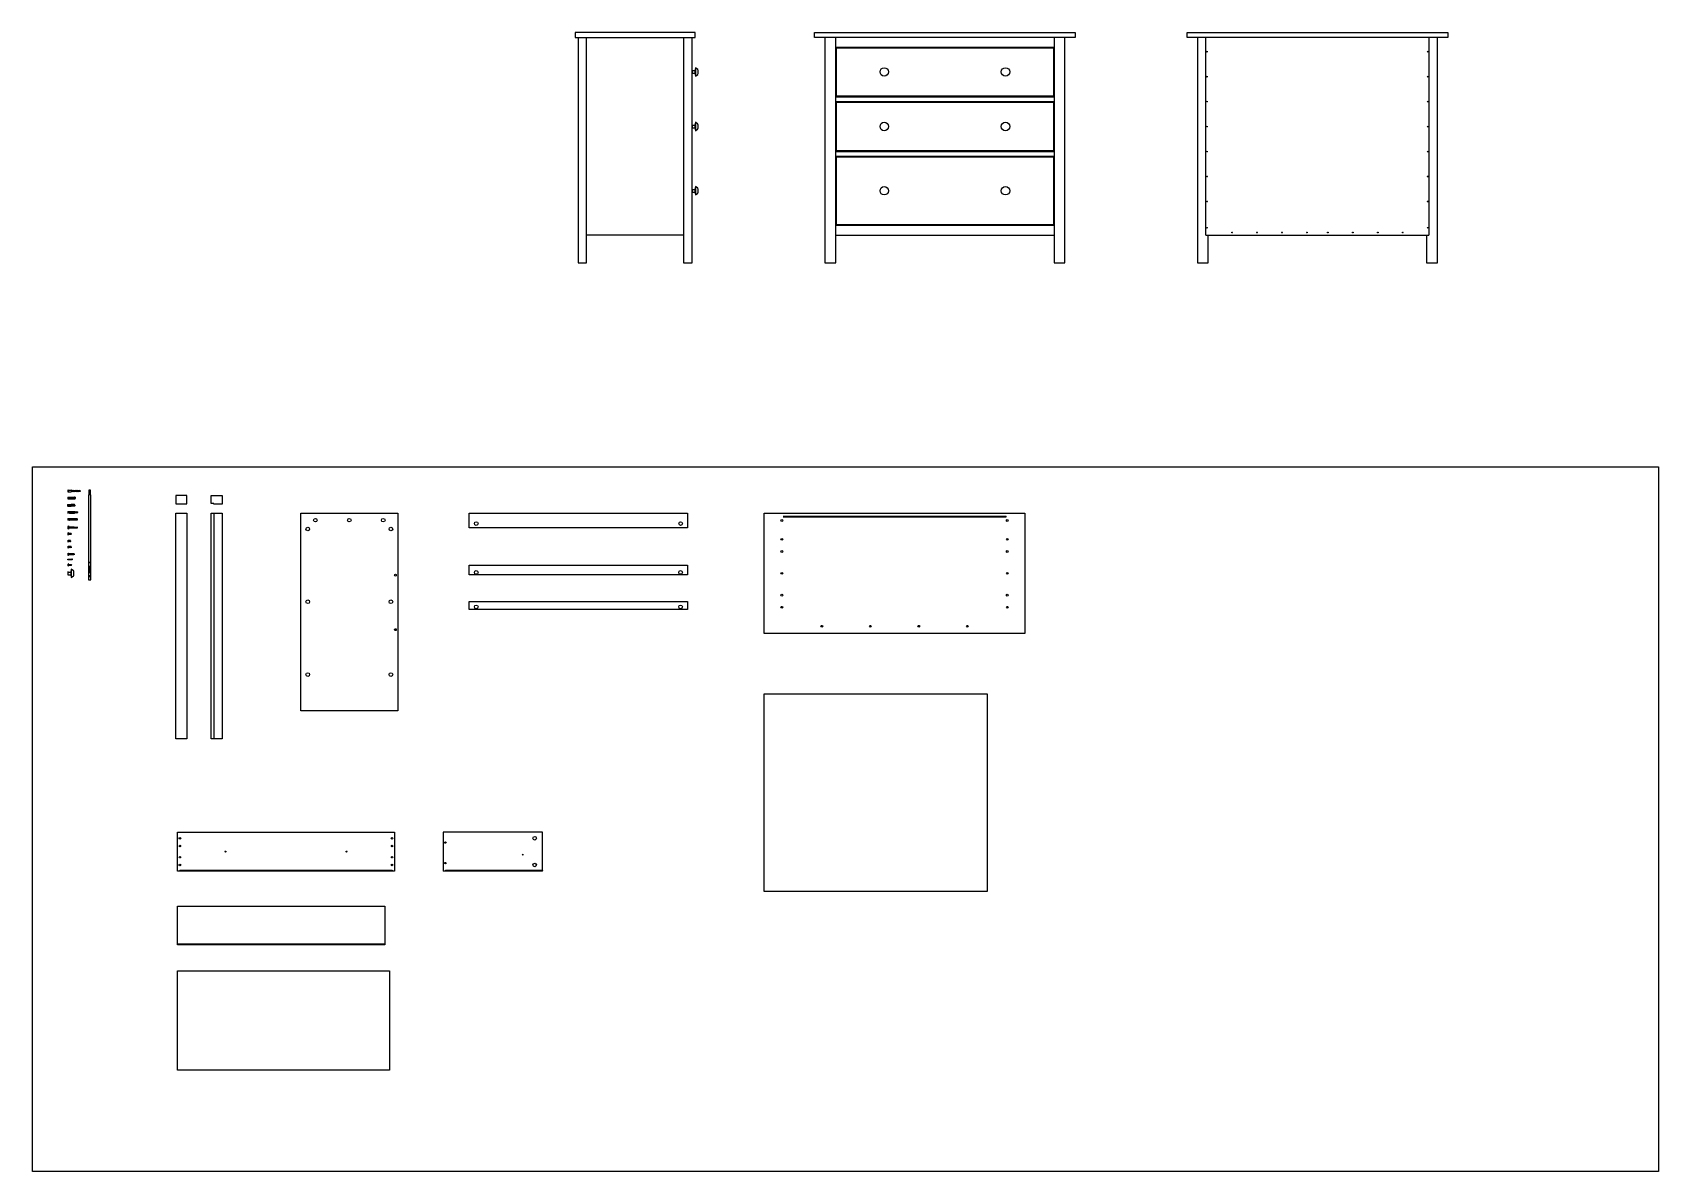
# Model space of a CAD drawing. Header units: millimetres. Extents: x 26 to 1126, y -10 to 924.
# Drawn here: x 26 to 696, y -10 to 460 of the extents above; entities that cross this region are included whole.
import ezdxf

# ---------------------------------------------------------------- set-up
doc = ezdxf.new("R2010")
doc.units = ezdxf.units.MM
doc.layers.add('lc', color=1, linetype='Continuous')
doc.layers.add('Viti', color=50, linetype='Continuous')

# ---------------------------------------------------------------- blocks, each defined once
blk = doc.blocks.new('*U14')
blk.add_lwpolyline([(0, 0), (0, 0.1), (0.05, 0), (0.12, -0.4), (0.12, -0.5), (0.07, -0.4), (0, 0)])
blk = doc.blocks.new('*U15')
at = {"color": 0, "linetype": 'ByBlock', "lineweight": -2, "transparency": 16777216}
for p in [(42.38, 270.66), (42.6, 270.66), (42.81, 270.66), (43.03, 270.66), (43.24, 270.66)]:
    blk.add_blockref('*U14', p, dxfattribs=at)
blk = doc.blocks.new('118331')
for p, q in [((40.13, 264.93), (40.13, 264.33)), ((40.13, 264.93), (40.33, 264.93)), ((40.13, 264.33), (40.33, 264.33)), ((40.33, 264.93), (40.33, 264.33)), ((40.73, 264.83), (40.33, 264.83)), ((40.73, 264.43), (40.33, 264.43)), ((40.73, 264.98), (40.73, 264.28)), ((40.73, 264.98), (42.98, 264.98)), ((40.73, 264.8), (40.73, 264.45)), ((42.98, 264.28), (40.73, 264.28)), ((40.83, 264.98), (40.83, 264.68)), ((40.83, 264.93), (42.93, 264.93)), ((40.83, 264.68), (42.93, 264.68)), ((40.83, 264.58), (40.83, 264.28)), ((40.83, 264.58), (42.93, 264.58)), ((40.83, 264.33), (42.93, 264.33)), ((42.93, 264.98), (42.93, 264.68)), ((42.93, 264.58), (42.93, 264.28)), ((42.98, 264.98), (42.98, 264.28)), ((42.98, 264.83), (43.07, 264.83)), ((43.14, 264.43), (42.98, 264.43)), ((43.12, 264.83), (43.28, 264.83)), ((43.35, 264.43), (43.19, 264.43)), ((43.33, 264.83), (43.5, 264.83)), ((43.57, 264.43), (43.4, 264.43)), ((43.55, 264.83), (43.72, 264.83)), ((43.79, 264.43), (43.62, 264.43)), ((43.77, 264.83), (43.93, 264.83)), ((44, 264.43), (43.84, 264.43)), ((43.98, 264.83), (44.08, 264.83)), ((44.08, 264.43), (44.05, 264.43)), ((44.13, 264.78), (44.13, 264.48))]:
    blk.add_line(p, q)
for centre, start, end in [((44.08, 264.78), 360, 90), ((44.08, 264.48), 270, 0)]:
    blk.add_arc(centre, 0.05, start, end)
blk.add_blockref('*U15', (0.69, -5.83))
blk = doc.blocks.new('*U18')
for points in [[(0.1, 0.05), (0.1, -0.2)], [(0.12, -0.2), (0.12, 0.05), (0.1, 0.05)], [(0.1, -0.3), (0.1, -0.55), (0.12, -0.55), (0.12, -0.3)]]:
    blk.add_lwpolyline(points)
blk = doc.blocks.new('*U19')
at = {"color": 0, "linetype": 'ByBlock', "lineweight": -2, "transparency": 16777216}
for p in [(41.43, 258.59), (41.62, 258.59), (41.81, 258.59), (42.01, 258.59), (42.2, 258.59), (42.39, 258.59), (42.59, 258.59), (42.78, 258.59), (42.97, 258.59), (43.16, 258.59), (43.36, 258.59), (43.55, 258.59), (43.74, 258.59)]:
    blk.add_blockref('*U18', p, dxfattribs=at)
blk = doc.blocks.new('110519')
for p, q in [((40.43, 258.99), (40.43, 257.69)), ((40.43, 258.64), (41.48, 258.64)), ((41.48, 258.04), (40.43, 258.04)), ((41.53, 258.59), (41.53, 258.09)), ((41.53, 258.59), (41.63, 258.59)), ((41.53, 258.39), (43.97, 258.39)), ((41.53, 258.34), (43.94, 258.34)), ((41.53, 258.29), (43.97, 258.29)), ((41.63, 258.09), (41.53, 258.09)), ((41.65, 258.59), (41.83, 258.58)), ((41.83, 258.1), (41.65, 258.09)), ((41.85, 258.58), (42.02, 258.58)), ((42.02, 258.1), (41.85, 258.1)), ((42.04, 258.58), (42.21, 258.58)), ((42.21, 258.1), (42.04, 258.1)), ((42.23, 258.58), (42.4, 258.57)), ((42.6, 258.11), (42.23, 258.1)), ((42.42, 258.57), (42.6, 258.57)), ((42.62, 258.57), (42.79, 258.56)), ((42.79, 258.12), (42.62, 258.11)), ((42.81, 258.56), (42.98, 258.56)), ((42.98, 258.12), (42.81, 258.12)), ((43, 258.56), (43.18, 258.56)), ((43.18, 258.12), (43, 258.12)), ((43.2, 258.56), (43.37, 258.55)), ((43.37, 258.13), (43.2, 258.12)), ((43.39, 258.55), (43.56, 258.55)), ((43.56, 258.13), (43.39, 258.13)), ((43.58, 258.55), (43.95, 258.54)), ((43.75, 258.14), (43.58, 258.13)), ((43.95, 258.14), (43.77, 258.14)), ((43.95, 258.35), (43.97, 258.39)), ((43.95, 258.33), (43.97, 258.29)), ((43.97, 258.54), (43.99, 258.54)), ((43.99, 258.14), (43.97, 258.14))]:
    blk.add_line(p, q)
for centre, radius, start, end in [((40.98, 258.34), 0.852, 130.29997, 229.70003), ((41.48, 258.59), 0.05, 0, 90), ((41.48, 258.09), 0.05, 270, 0), ((43.93, 258.38), 0.0425, 283.09509, 304.29611), ((43.93, 258.3), 0.0425, 55.70389, 76.90491), ((43.99, 258.44), 0.1, 41.81031, 90), ((43.99, 258.24), 0.1, 270, 318.18969), ((43.88, 258.34), 0.25, 318.18969, 41.81031)]:
    blk.add_arc(centre, radius, start, end)
blk.add_blockref('*U19', (0.1, 0))
blk = doc.blocks.new('*U26')
blk.add_lwpolyline([(0, 0), (0, 0.15), (0.05, 0), (0.12, -0.4), (0.13, -0.55), (0.07, -0.4), (0, 0)])
blk = doc.blocks.new('*U27')
at = {"color": 0, "linetype": 'ByBlock', "lineweight": -2, "transparency": 16777216}
for p in [(42.38, 270.66), (42.62, 270.66), (42.85, 270.66), (43.09, 270.66), (43.32, 270.66), (43.56, 270.66), (43.79, 270.66), (44.03, 270.66), (44.26, 270.66), (44.5, 270.66), (44.73, 270.66), (44.97, 270.66), (45.2, 270.66), (45.44, 270.66)]:
    blk.add_blockref('*U26', p, dxfattribs=at)
blk = doc.blocks.new('100214')
for p, q in [((40.13, 270.93), (40.13, 269.99)), ((40.15, 270.93), (40.23, 270.81)), ((40.23, 270.11), (40.15, 269.99)), ((40.23, 270.81), (40.23, 270.11)), ((40.23, 270.81), (41.51, 270.81)), ((40.23, 270.11), (41.51, 270.11)), ((41.78, 270.68), (41.55, 270.8)), ((41.86, 270.24), (41.55, 270.12)), ((41.87, 270.66), (42, 270.66)), ((42.07, 270.26), (41.95, 270.26)), ((42, 270.66), (42.06, 270.66)), ((42.14, 270.26), (42.07, 270.26)), ((42.11, 270.66), (42.3, 270.66)), ((42.37, 270.26), (42.19, 270.26)), ((42.35, 270.66), (42.53, 270.66)), ((42.61, 270.26), (42.42, 270.26)), ((42.58, 270.66), (42.77, 270.66)), ((42.84, 270.26), (42.66, 270.26)), ((42.82, 270.66), (43.01, 270.66)), ((43.08, 270.26), (42.89, 270.26)), ((43.06, 270.66), (43.24, 270.66)), ((43.31, 270.26), (43.13, 270.26)), ((43.29, 270.66), (43.48, 270.66)), ((43.55, 270.26), (43.36, 270.26)), ((43.53, 270.66), (43.71, 270.66)), ((43.78, 270.26), (43.6, 270.26)), ((43.76, 270.66), (43.95, 270.66)), ((44.02, 270.26), (43.83, 270.26)), ((44, 270.66), (44.18, 270.66)), ((44.25, 270.26), (44.07, 270.26)), ((44.23, 270.66), (44.42, 270.66)), ((44.49, 270.26), (44.3, 270.26)), ((44.47, 270.66), (44.65, 270.66)), ((44.72, 270.26), (44.54, 270.26)), ((44.7, 270.66), (44.89, 270.66)), ((44.96, 270.26), (44.77, 270.26)), ((44.94, 270.66), (45.18, 270.66)), ((45.18, 270.26), (45.01, 270.26)), ((45.23, 270.61), (45.23, 270.31))]:
    blk.add_line(p, q)
for centre, radius, start, end in [((40.14, 270.93), 0.01, 33.69007, 180), ((40.14, 269.99), 0.01, 180, 326.30993), ((41.51, 270.71), 0.1, 63.1876, 90), ((41.51, 270.21), 0.1, 270, 292.16207), ((41.87, 270.86), 0.2, 243.1876, 256.98596), ((41.94, 270.06), 0.2, 100.21286, 112.16207), ((45.18, 270.61), 0.05, 360, 90), ((45.18, 270.31), 0.05, 270, 0)]:
    blk.add_arc(centre, radius, start, end)
blk.add_blockref('*U27', (-0.55, 0))
blk = doc.blocks.new('101350')
for p, q in [((40.13, 267.87), (40.13, 267.33)), ((40.15, 267.91), (40.27, 267.99)), ((40.15, 267.28), (40.27, 267.21)), ((40.28, 267.2), (40.28, 268)), ((40.29, 268), (42.96, 268)), ((40.29, 267.2), (42.96, 267.2)), ((40.38, 267.87), (42.88, 267.87)), ((40.38, 267.75), (42.88, 267.75)), ((40.38, 267.6), (42.88, 267.6)), ((40.38, 267.45), (42.88, 267.45)), ((40.38, 267.32), (42.88, 267.32)), ((42.98, 268), (42.98, 267.2)), ((43.11, 267.91), (42.99, 267.99)), ((43.11, 267.28), (42.99, 267.21)), ((43.13, 267.87), (43.13, 267.33))]:
    blk.add_line(p, q)
for centre, start, end in [((40.18, 267.87), 123.69007, 180), ((40.18, 267.33), 180, 236.30993), ((40.29, 267.95), 90, 123.69007), ((40.29, 267.25), 236.30993, 270), ((42.96, 267.95), 56.30993, 90), ((42.96, 267.25), 270, 303.69007), ((43.08, 267.87), 0, 56.30993), ((43.08, 267.33), 303.69007, 0)]:
    blk.add_arc(centre, 0.05, start, end)
blk = doc.blocks.new('*U30')
blk.add_lwpolyline([(-0.01, 0.05), (0, 0.15), (0.04, 0.05), (0.13, -0.45), (0.13, -0.55), (0.08, -0.45), (-0.01, 0.05)])
blk = doc.blocks.new('*U31')
at = {"color": 0, "linetype": 'ByBlock', "lineweight": -2, "transparency": 16777216}
for p in [(42.38, 270.66), (42.62, 270.66), (42.85, 270.66)]:
    blk.add_blockref('*U30', p, dxfattribs=at)
blk = doc.blocks.new('123492')
for p, q in [((40.13, 261.98), (40.13, 261.43)), ((40.18, 262.03), (40.18, 261.38)), ((40.18, 262.03), (40.43, 262.03)), ((40.43, 262.03), (40.43, 261.38)), ((40.88, 261.9), (40.43, 261.9)), ((40.88, 261.98), (40.88, 261.42)), ((40.89, 262.02), (40.93, 262.05)), ((40.93, 262.05), (40.93, 261.35)), ((40.93, 262.05), (43.33, 262.05)), ((43.33, 262.05), (43.33, 261.35)), ((43.56, 261.95), (43.38, 261.95)), ((43.8, 261.95), (43.61, 261.95)), ((43.98, 261.95), (43.85, 261.95)), ((43.98, 261.95), (43.98, 261.45)), ((44.03, 261.9), (43.98, 261.95)), ((44.03, 261.9), (44.03, 261.5)), ((40.43, 261.38), (40.18, 261.38)), ((40.43, 261.5), (40.88, 261.5)), ((40.89, 261.39), (40.93, 261.35)), ((43.33, 261.35), (40.93, 261.35)), ((43.42, 261.45), (43.33, 261.45)), ((43.65, 261.45), (43.47, 261.45)), ((43.89, 261.45), (43.7, 261.45)), ((43.98, 261.45), (43.94, 261.45)), ((44.03, 261.5), (43.98, 261.45))]:
    blk.add_line(p, q)
for centre, start, end in [((40.18, 261.98), 90, 180), ((40.93, 261.98), 135, 180), ((40.18, 261.43), 180, 270), ((40.93, 261.42), 180, 225)]:
    blk.add_arc(centre, 0.05, start, end)
blk.add_blockref('*U31', (0.96, -8.76))
blk = doc.blocks.new('*U33')
blk.add_lwpolyline([(0, 0), (0, 0.1), (0.05, 0), (0.12, -0.4), (0.12, -0.5), (0.07, -0.4), (0, 0)])
blk = doc.blocks.new('*U34')
at = {"color": 0, "linetype": 'ByBlock', "lineweight": -2, "transparency": 16777216}
for p in [(42.38, 270.66), (42.61, 270.66), (42.84, 270.66), (43.06, 270.66)]:
    blk.add_blockref('*U33', p, dxfattribs=at)
blk = doc.blocks.new('100347')
for p, q in [((40.13, 252.09), (40.25, 251.93)), ((40.13, 252.09), (40.13, 251.29)), ((40.25, 251.44), (40.13, 251.29)), ((40.41, 251.49), (40.38, 251.49)), ((40.57, 251.89), (40.39, 251.89)), ((40.64, 251.49), (40.46, 251.49)), ((40.79, 251.89), (40.62, 251.89)), ((40.87, 251.49), (40.69, 251.49)), ((41.02, 251.89), (40.84, 251.89)), ((41.09, 251.49), (40.92, 251.49)), ((41.16, 251.89), (41.07, 251.89)), ((41.16, 251.49), (41.14, 251.49)), ((41.21, 251.85), (41.19, 251.87)), ((41.19, 251.5), (41.21, 251.52)), ((41.23, 251.82), (41.23, 251.56))]:
    blk.add_line(p, q)
for centre, radius, start, end in [((40.38, 252.09), 0.2, 230.24315, 257.66039), ((40.38, 251.29), 0.2, 90, 129.75685), ((41.16, 251.84), 0.05, 45, 90), ((41.16, 251.54), 0.05, 270, 315), ((41.18, 251.82), 0.05, 0, 45), ((41.18, 251.56), 0.05, 315, 0)]:
    blk.add_arc(centre, radius, start, end)
blk.add_blockref('*U34', (-2.04, -18.77))
blk = doc.blocks.new('*U36')
blk.add_lwpolyline([(0, 0), (0, 0.1), (0.05, 0), (0.12, -0.4), (0.12, -0.5), (0.07, -0.4), (0, 0)])
blk = doc.blocks.new('*U37')
at = {"color": 0, "linetype": 'ByBlock', "lineweight": -2, "transparency": 16777216}
for p in [(42.38, 270.66), (42.58, 270.66), (42.78, 270.66), (42.98, 270.66), (43.18, 270.66), (43.38, 270.66)]:
    blk.add_blockref('*U36', p, dxfattribs=at)
blk = doc.blocks.new('100349')
for p, q in [((40.13, 246.79), (40.25, 246.63)), ((40.13, 246.79), (40.13, 245.99)), ((40.25, 246.14), (40.13, 245.99)), ((40.41, 246.19), (40.38, 246.19)), ((40.54, 246.59), (40.39, 246.59)), ((40.61, 246.19), (40.46, 246.19)), ((40.74, 246.59), (40.59, 246.59)), ((40.81, 246.19), (40.66, 246.19)), ((40.94, 246.59), (40.79, 246.59)), ((41.01, 246.19), (40.86, 246.19)), ((41.14, 246.59), (40.99, 246.59)), ((41.21, 246.19), (41.06, 246.19)), ((41.34, 246.59), (41.19, 246.59)), ((41.41, 246.19), (41.26, 246.19)), ((41.46, 246.59), (41.39, 246.59)), ((41.46, 246.19), (41.46, 246.19)), ((41.51, 246.55), (41.49, 246.57)), ((41.49, 246.2), (41.51, 246.22)), ((41.53, 246.52), (41.53, 246.26))]:
    blk.add_line(p, q)
for centre, radius, start, end in [((40.38, 246.79), 0.2, 230.24315, 257.66039), ((40.38, 245.99), 0.2, 90, 129.75685), ((41.46, 246.54), 0.05, 45, 90), ((41.46, 246.24), 0.05, 270, 315), ((41.48, 246.52), 0.05, 0, 45), ((41.48, 246.26), 0.05, 315, 0)]:
    blk.add_arc(centre, radius, start, end)
blk.add_blockref('*U37', (-2.04, -24.07))
blk = doc.blocks.new('100413')
for p, q in [((40.46, 249.33), (40.43, 249.36)), ((40.43, 249.02), (40.47, 248.98)), ((40.48, 249.38), (40.46, 249.33)), ((40.49, 249.03), (40.46, 249.33)), ((40.47, 248.98), (40.49, 249.03)), ((40.53, 249.33), (40.48, 249.38)), ((40.49, 249.03), (40.54, 248.98)), ((40.55, 249.38), (40.53, 249.33)), ((40.56, 249.03), (40.53, 249.33)), ((40.54, 248.98), (40.56, 249.03)), ((40.6, 249.33), (40.55, 249.38)), ((40.56, 249.03), (40.61, 248.98)), ((40.62, 249.38), (40.6, 249.33)), ((40.63, 249.03), (40.6, 249.33)), ((40.61, 248.98), (40.63, 249.03)), ((40.67, 249.33), (40.62, 249.38)), ((40.63, 249.03), (40.68, 248.98)), ((40.69, 249.38), (40.67, 249.33)), ((40.7, 249.03), (40.67, 249.33)), ((40.68, 248.98), (40.7, 249.03)), ((40.74, 249.33), (40.69, 249.38)), ((40.7, 249.03), (40.75, 248.98)), ((40.76, 249.38), (40.74, 249.33)), ((40.77, 249.03), (40.74, 249.33)), ((40.75, 248.98), (40.77, 249.03)), ((40.81, 249.33), (40.76, 249.38)), ((40.77, 249.03), (40.82, 248.98)), ((40.83, 249.38), (40.81, 249.33)), ((40.84, 249.03), (40.81, 249.33)), ((40.82, 248.98), (40.84, 249.03)), ((40.88, 249.33), (40.83, 249.38)), ((40.84, 249.03), (40.89, 248.98)), ((40.9, 249.38), (40.88, 249.33)), ((40.91, 249.03), (40.88, 249.33)), ((40.89, 248.98), (40.91, 249.03)), ((40.95, 249.33), (40.9, 249.38)), ((40.91, 249.03), (40.96, 248.98)), ((40.97, 249.38), (40.95, 249.33)), ((40.98, 249.03), (40.95, 249.33)), ((40.96, 248.98), (40.98, 249.03)), ((41.02, 249.33), (40.97, 249.38)), ((40.98, 249.03), (41.03, 248.98)), ((41.04, 249.38), (41.02, 249.33)), ((41.05, 249.03), (41.02, 249.33)), ((41.03, 248.98), (41.05, 249.03)), ((41.09, 249.33), (41.04, 249.38)), ((41.05, 249.03), (41.1, 248.98)), ((41.11, 249.38), (41.09, 249.33)), ((41.12, 249.03), (41.09, 249.33)), ((41.1, 248.98), (41.12, 249.03)), ((41.16, 249.33), (41.11, 249.38)), ((41.12, 249.03), (41.17, 248.98)), ((41.18, 249.38), (41.16, 249.33)), ((41.19, 249.03), (41.16, 249.33)), ((41.17, 248.98), (41.19, 249.03)), ((41.23, 249.33), (41.18, 249.38)), ((41.19, 249.03), (41.24, 248.98)), ((41.25, 249.38), (41.23, 249.33)), ((41.26, 249.03), (41.23, 249.33)), ((41.24, 248.98), (41.26, 249.03)), ((41.3, 249.33), (41.25, 249.38)), ((41.26, 249.03), (41.31, 248.98)), ((41.32, 249.38), (41.3, 249.33)), ((41.33, 249.03), (41.3, 249.33)), ((41.31, 248.98), (41.33, 249.03)), ((41.37, 249.33), (41.32, 249.38)), ((41.33, 249.03), (41.38, 248.98)), ((41.39, 249.38), (41.37, 249.33)), ((41.4, 249.03), (41.37, 249.33)), ((41.38, 248.98), (41.4, 249.03)), ((41.44, 249.33), (41.39, 249.38)), ((41.4, 249.03), (41.45, 248.98)), ((41.46, 249.38), (41.44, 249.33)), ((41.47, 249.03), (41.44, 249.33)), ((41.45, 248.98), (41.47, 249.03)), ((41.51, 249.33), (41.46, 249.38)), ((41.47, 249.03), (41.52, 248.98)), ((41.53, 249.38), (41.51, 249.33)), ((41.54, 249.03), (41.51, 249.33)), ((41.52, 248.98), (41.54, 249.03)), ((41.58, 249.33), (41.53, 249.38)), ((41.54, 249.03), (41.59, 248.98)), ((41.6, 249.38), (41.58, 249.33)), ((41.61, 249.03), (41.58, 249.33)), ((41.59, 248.98), (41.61, 249.03)), ((41.65, 249.33), (41.6, 249.38)), ((41.61, 249.03), (41.66, 248.98)), ((41.67, 249.38), (41.65, 249.33)), ((41.68, 249.03), (41.65, 249.33)), ((41.66, 248.98), (41.68, 249.03)), ((41.72, 249.33), (41.67, 249.38)), ((41.68, 249.03), (41.73, 248.98)), ((41.74, 249.38), (41.72, 249.33)), ((41.75, 249.03), (41.72, 249.33)), ((41.73, 248.98), (41.75, 249.03)), ((41.79, 249.33), (41.74, 249.38)), ((41.75, 249.03), (41.8, 248.98)), ((41.81, 249.38), (41.79, 249.33)), ((41.82, 249.03), (41.79, 249.33)), ((41.8, 248.98), (41.82, 249.03)), ((41.86, 249.33), (41.81, 249.38)), ((41.82, 249.03), (41.87, 248.98)), ((41.88, 249.38), (41.86, 249.33)), ((41.89, 249.03), (41.86, 249.33)), ((41.87, 248.98), (41.89, 249.03)), ((41.93, 249.33), (41.88, 249.38)), ((41.89, 249.03), (41.94, 248.98)), ((41.95, 249.38), (41.93, 249.33)), ((41.96, 249.03), (41.93, 249.33)), ((41.94, 248.98), (41.96, 249.03)), ((42, 249.33), (41.95, 249.38)), ((41.96, 249.03), (42.01, 248.98)), ((42.02, 249.38), (42, 249.33)), ((42.03, 249.03), (42, 249.33)), ((42.01, 248.98), (42.03, 249.03)), ((42.07, 249.33), (42.02, 249.38)), ((42.03, 249.03), (42.08, 248.98)), ((42.09, 249.38), (42.07, 249.33)), ((42.1, 249.03), (42.07, 249.33)), ((42.08, 248.98), (42.1, 249.03)), ((42.14, 249.33), (42.09, 249.38)), ((42.1, 249.03), (42.15, 248.98)), ((42.16, 249.38), (42.14, 249.33)), ((42.17, 249.03), (42.14, 249.33)), ((42.15, 248.98), (42.17, 249.03)), ((42.21, 249.33), (42.16, 249.38)), ((42.17, 249.03), (42.22, 248.98)), ((42.23, 249.38), (42.21, 249.33)), ((42.24, 249.03), (42.21, 249.33)), ((42.22, 248.98), (42.24, 249.03)), ((42.28, 249.33), (42.23, 249.38)), ((42.24, 249.03), (42.29, 248.98)), ((42.3, 249.38), (42.28, 249.33)), ((42.31, 249.03), (42.28, 249.33)), ((42.29, 248.98), (42.31, 249.03)), ((42.35, 249.33), (42.3, 249.38)), ((42.31, 249.03), (42.36, 248.98)), ((42.37, 249.38), (42.35, 249.33)), ((42.38, 249.03), (42.35, 249.33)), ((42.36, 248.98), (42.38, 249.03)), ((42.42, 249.33), (42.37, 249.38)), ((42.38, 249.03), (42.43, 248.98)), ((42.44, 249.38), (42.42, 249.33)), ((42.45, 249.03), (42.42, 249.33)), ((42.43, 248.98), (42.45, 249.03)), ((42.49, 249.33), (42.44, 249.38)), ((42.45, 249.03), (42.5, 248.98)), ((42.51, 249.38), (42.49, 249.33)), ((42.52, 249.03), (42.49, 249.33)), ((42.5, 248.98), (42.52, 249.03)), ((42.56, 249.33), (42.51, 249.38)), ((42.52, 249.03), (42.57, 248.98)), ((42.58, 249.38), (42.56, 249.33)), ((42.59, 249.03), (42.56, 249.33)), ((42.57, 248.98), (42.59, 249.03)), ((42.63, 249.33), (42.58, 249.38)), ((42.59, 249.03), (42.64, 248.98)), ((42.65, 249.38), (42.63, 249.33)), ((42.66, 249.03), (42.63, 249.33)), ((42.64, 248.98), (42.66, 249.03)), ((42.7, 249.33), (42.65, 249.38)), ((42.66, 249.03), (42.71, 248.98)), ((42.72, 249.38), (42.7, 249.33)), ((42.73, 249.03), (42.7, 249.33)), ((42.71, 248.98), (42.73, 249.03)), ((42.77, 249.33), (42.72, 249.38)), ((42.73, 249.03), (42.78, 248.98)), ((42.8, 249.03), (42.77, 249.33)), ((42.77, 249.33), (42.8, 249.33)), ((42.78, 248.98), (42.8, 249.03)), ((42.8, 249.03), (42.8, 249.03)), ((42.83, 249.3), (42.83, 249.05))]:
    blk.add_line(p, q)
blk.add_lwpolyline([(40.33, 248.75), (40.33, 249.61, -0.414214), (40.35, 249.63), (40.41, 249.63, -0.414214), (40.43, 249.61), (40.43, 248.75, -0.414214), (40.41, 248.73), (40.35, 248.73, -0.414214)], format="xyb", close=True)
for centre, radius, start, end in [((40.54, 249.18), 0.406, 120.51024, 239.48976), ((42.8, 249.3), 0.025, 0, 90), ((42.8, 249.05), 0.025, 270, 0)]:
    blk.add_arc(centre, radius, start, end)
blk = doc.blocks.new('101345')
for p, q in [((40.13, 264.91), (40.13, 264.61)), ((40.17, 264.99), (40.27, 265.05)), ((40.17, 264.53), (40.27, 264.47)), ((40.28, 264.46), (40.28, 265.06)), ((40.29, 264.46), (41.63, 264.46)), ((40.3, 265.06), (41.63, 265.06)), ((40.38, 264.94), (41.63, 264.94)), ((40.38, 264.82), (41.63, 264.82)), ((40.38, 264.7), (41.63, 264.7)), ((40.38, 264.58), (41.63, 264.58)), ((42.96, 265.06), (41.63, 265.06)), ((42.88, 264.94), (41.63, 264.94)), ((42.88, 264.82), (41.63, 264.82)), ((42.88, 264.7), (41.63, 264.7)), ((42.88, 264.58), (41.63, 264.58)), ((42.96, 264.46), (41.63, 264.46)), ((42.98, 264.46), (42.98, 265.06)), ((43.09, 264.99), (42.99, 265.05)), ((43.09, 264.53), (42.99, 264.47)), ((43.13, 264.91), (43.13, 264.61))]:
    blk.add_line(p, q)
for centre, radius, start, end in [((40.23, 264.91), 0.1, 123.56676, 180), ((40.23, 264.61), 0.1, 180, 236.29116), ((40.3, 265.01), 0.05, 90, 123.56676), ((40.29, 264.51), 0.05, 236.29116, 270), ((42.96, 265.01), 0.05, 56.43324, 90), ((42.96, 264.51), 0.05, 270, 303.70884), ((43.03, 264.91), 0.1, 0, 56.43324), ((43.03, 264.61), 0.1, 303.70884, 0)]:
    blk.add_arc(centre, radius, start, end)
blk = doc.blocks.new('*U40')
blk.add_lwpolyline([(0.11, -0.25), (0.05, 0.05), (0.03, 0.1), (0.02, 0.05), (0.07, -0.25), (0.1, -0.3), (0.11, -0.25)])
blk = doc.blocks.new('*U41')
at = {"color": 0, "linetype": 'ByBlock', "lineweight": -2, "transparency": 16777216}
for p in [(40.3, 254.75), (40.44, 254.75), (40.57, 254.75), (40.7, 254.75), (40.84, 254.75), (40.97, 254.75)]:
    blk.add_blockref('*U40', p, dxfattribs=at)
blk = doc.blocks.new('105344')
for p, q in [((40.13, 251.98), (40.13, 251.48)), ((40.38, 252.13), (40.28, 252.13)), ((40.28, 252.13), (40.28, 252.13)), ((40.38, 251.33), (40.28, 251.33)), ((40.28, 251.33), (40.28, 251.33)), ((40.43, 252.08), (40.43, 251.38)), ((40.43, 251.88), (40.5, 251.88)), ((40.43, 251.58), (40.55, 251.58)), ((40.53, 251.88), (40.63, 251.88)), ((40.59, 251.58), (40.68, 251.58)), ((40.67, 251.88), (40.76, 251.88)), ((40.72, 251.58), (40.82, 251.58)), ((40.8, 251.88), (40.9, 251.88)), ((40.85, 251.58), (40.95, 251.58)), ((40.93, 251.88), (41.03, 251.88)), ((40.99, 251.58), (41.09, 251.58)), ((41.07, 251.88), (41.17, 251.88)), ((41.12, 251.58), (41.22, 251.58)), ((41.2, 251.88), (41.29, 251.88)), ((41.25, 251.58), (41.29, 251.58)), ((41.31, 251.93), (41.3, 251.88)), ((41.3, 251.88), (41.35, 251.58)), ((41.34, 251.87), (41.31, 251.93)), ((41.38, 251.6), (41.34, 251.87)), ((41.35, 251.58), (41.38, 251.53)), ((41.36, 251.86), (41.44, 251.83)), ((41.38, 251.6), (41.48, 251.63)), ((41.38, 251.53), (41.38, 251.6)), ((41.45, 251.88), (41.44, 251.83)), ((41.44, 251.83), (41.48, 251.63)), ((41.48, 251.82), (41.45, 251.88)), ((41.51, 251.64), (41.48, 251.82)), ((41.48, 251.82), (41.73, 251.73)), ((41.48, 251.63), (41.51, 251.58)), ((41.51, 251.64), (41.73, 251.73)), ((41.51, 251.58), (41.51, 251.64))]:
    blk.add_line(p, q)
for centre, radius, start, end in [((40.28, 251.98), 0.15, 90, 180), ((40.28, 251.48), 0.15, 180, 270), ((40.38, 252.08), 0.05, 0, 90), ((40.38, 251.38), 0.05, 270, 0), ((41.29, 251.68), 0.2, 88.0665, 90), ((41.29, 251.78), 0.2, 270, 287.08956), ((41.29, 251.68), 0.2, 69.44395, 77.73615)]:
    blk.add_arc(centre, radius, start, end)
blk.add_blockref('*U41', (0.18, -2.93))
blk = doc.blocks.new('405950')
for p, q in [((40.02, 257.65), (41.68, 257.65)), ((40.02, 257.55), (41.68, 257.55)), ((42.02, 257.6), (41.76, 257.64)), ((42.02, 257.6), (41.76, 257.55))]:
    blk.add_line(p, q)
blk.add_lwpolyline([(39.99, 257.45), (40, 257.45, 0.414214), (40.02, 257.47), (40.02, 257.73, 0.414214), (40, 257.75), (39.99, 257.75, 0.414214), (39.97, 257.73), (39.97, 257.47, 0.414214)], format="xyb", close=True)
for centre, start, end in [((41.68, 257.15), 80.53768, 90), ((41.68, 258.05), 270, 279.46232)]:
    blk.add_arc(centre, 0.5, start, end)
blk = doc.blocks.new('d')
for p, q in [((40.43, 232.18), (40.47, 232.22)), ((40.46, 231.87), (40.43, 231.84)), ((40.49, 232.17), (40.46, 231.87)), ((40.48, 231.82), (40.46, 231.87)), ((40.47, 232.22), (40.49, 232.17)), ((40.53, 231.87), (40.48, 231.82)), ((40.49, 232.17), (40.54, 232.22)), ((40.56, 232.17), (40.53, 231.87)), ((40.55, 231.82), (40.53, 231.87)), ((40.54, 232.22), (40.56, 232.17)), ((40.6, 231.87), (40.55, 231.82)), ((40.56, 232.17), (40.61, 232.22)), ((40.63, 232.17), (40.6, 231.87)), ((40.62, 231.82), (40.6, 231.87)), ((40.61, 232.22), (40.63, 232.17)), ((40.67, 231.87), (40.62, 231.82)), ((40.63, 232.17), (40.68, 232.22)), ((40.7, 232.17), (40.67, 231.87)), ((40.69, 231.82), (40.67, 231.87)), ((40.68, 232.22), (40.7, 232.17)), ((40.74, 231.87), (40.69, 231.82)), ((40.7, 232.17), (40.75, 232.22)), ((40.77, 232.17), (40.74, 231.87)), ((40.76, 231.82), (40.74, 231.87)), ((40.75, 232.22), (40.77, 232.17)), ((40.81, 231.87), (40.76, 231.82)), ((40.77, 232.17), (40.82, 232.22)), ((40.84, 232.17), (40.81, 231.87)), ((40.83, 231.82), (40.81, 231.87)), ((40.82, 232.22), (40.84, 232.17)), ((40.88, 231.87), (40.83, 231.82)), ((40.84, 232.17), (40.89, 232.22)), ((40.91, 232.17), (40.88, 231.87)), ((40.9, 231.82), (40.88, 231.87)), ((40.89, 232.22), (40.91, 232.17)), ((40.95, 231.87), (40.9, 231.82)), ((40.91, 232.17), (40.96, 232.22)), ((40.98, 232.17), (40.95, 231.87)), ((40.97, 231.82), (40.95, 231.87)), ((40.96, 232.22), (40.98, 232.17)), ((41.02, 231.87), (40.97, 231.82)), ((40.98, 232.17), (41.03, 232.22)), ((41.05, 232.17), (41.02, 231.87)), ((41.04, 231.82), (41.02, 231.87)), ((41.03, 232.22), (41.05, 232.17)), ((41.09, 231.87), (41.04, 231.82)), ((41.05, 232.17), (41.1, 232.22)), ((41.12, 232.17), (41.09, 231.87)), ((41.11, 231.82), (41.09, 231.87)), ((41.1, 232.22), (41.12, 232.17)), ((41.16, 231.87), (41.11, 231.82)), ((41.12, 232.17), (41.17, 232.22)), ((41.19, 232.17), (41.16, 231.87)), ((41.18, 231.82), (41.16, 231.87)), ((41.17, 232.22), (41.19, 232.17)), ((41.23, 231.87), (41.18, 231.82)), ((41.19, 232.17), (41.24, 232.22)), ((41.26, 232.17), (41.23, 231.87)), ((41.25, 231.82), (41.23, 231.87)), ((41.24, 232.22), (41.26, 232.17)), ((41.3, 231.87), (41.25, 231.82)), ((41.26, 232.17), (41.31, 232.22)), ((41.33, 232.17), (41.3, 231.87)), ((41.32, 231.82), (41.3, 231.87)), ((41.31, 232.22), (41.33, 232.17)), ((41.37, 231.87), (41.32, 231.82)), ((41.33, 232.17), (41.38, 232.22)), ((41.4, 232.17), (41.37, 231.87)), ((41.39, 231.82), (41.37, 231.87)), ((41.38, 232.22), (41.4, 232.17)), ((41.44, 231.87), (41.39, 231.82)), ((41.4, 232.17), (41.45, 232.22)), ((41.47, 232.17), (41.44, 231.87)), ((41.46, 231.82), (41.44, 231.87)), ((41.45, 232.22), (41.47, 232.17)), ((41.51, 231.87), (41.46, 231.82)), ((41.47, 232.17), (41.52, 232.22)), ((41.54, 232.17), (41.51, 231.87)), ((41.53, 231.82), (41.51, 231.87)), ((41.52, 232.22), (41.54, 232.17)), ((41.58, 231.87), (41.53, 231.82)), ((41.54, 232.17), (41.59, 232.22)), ((41.61, 232.17), (41.58, 231.87)), ((41.58, 231.87), (41.61, 231.87)), ((41.59, 232.22), (41.61, 232.17)), ((41.61, 232.17), (41.61, 232.17)), ((41.64, 231.9), (41.64, 232.15))]:
    blk.add_line(p, q)
blk.add_lwpolyline([(40.33, 232.45), (40.33, 231.59, 0.414214), (40.35, 231.57), (40.41, 231.57, 0.414214), (40.43, 231.59), (40.43, 232.45, 0.414214), (40.41, 232.47), (40.35, 232.47, 0.414214)], format="xyb", close=True)
for centre, radius, start, end in [((40.54, 232.02), 0.406, 120.51024, 239.48976), ((41.61, 232.15), 0.025, 0, 90), ((41.61, 231.9), 0.025, 270, 0)]:
    blk.add_arc(centre, radius, start, end)

msp = doc.modelspace()

# ---------------------------------------------------------------- linework, layer by layer
for p, q in [((356.93, 453.54), (446.93, 453.54)), ((297.81, 443.84), (298.81, 443.84)), ((297.81, 442.74), (298.81, 442.74)), ((299.01, 445.04), (299.01, 441.54)), ((356.93, 433.04), (446.93, 433.04)), ((356.93, 431.04), (446.93, 431.04)), ((299.01, 422.54), (299.01, 419.04)), ((297.81, 421.34), (298.81, 421.34)), ((297.81, 420.24), (298.81, 420.24)), ((356.93, 410.54), (446.93, 410.54)), ((356.93, 408.54), (446.93, 408.54)), ((299.01, 396.04), (299.01, 392.54)), ((297.81, 394.84), (298.81, 394.84)), ((297.81, 393.74), (298.81, 393.74)), ((294.11, 376.04), (254.11, 376.04)), ((356.93, 380.04), (446.93, 380.04)), ((356.93, 376.04), (446.93, 376.04)), ((509.56, 376.04), (601.56, 376.04)), ((510.56, 376.04), (600.56, 376.04)), ((100.34, 261.3), (100.34, 168.3)), ((335.16, 260.05), (427.16, 260.05)), ((335.16, 259.85), (427.16, 259.85)), ((427.16, 259.85), (427.16, 260.05)), ((40.33, 237.05), (41.33, 237.05)), ((40.33, 235.95), (41.33, 235.95)), ((41.53, 238.25), (41.53, 234.75)), ((48.9, 237.08), (48.9, 237.66)), ((49.4, 237.08), (49.4, 237.66)), ((235.92, 129.77), (194.92, 129.77)), ((194.92, 129.77), (194.92, 113.77)), ((235.92, 127.62), (235.92, 129.77)), ((235.92, 114.17), (235.92, 127.62)), ((86.39, 114.17), (86.39, 113.97)), ((173.89, 114.17), (173.89, 113.97)), ((195.92, 114.17), (195.92, 113.97)), ((235.92, 114.17), (235.92, 113.97)), ((235.92, 113.77), (194.92, 113.77)), ((235.92, 113.77), (235.92, 113.97))]:
    msp.add_line(p, q)
for points in [[(298.86, 459.54), (249.36, 459.54), (249.36, 457.54), (298.86, 457.54), (298.86, 459.54)], [(250.61, 457.54), (250.61, 364.54), (254.11, 364.54), (254.11, 457.54)], [(294.11, 457.54), (294.11, 364.54), (297.61, 364.54), (297.61, 457.54)], [(348.18, 459.54), (455.68, 459.54), (455.68, 457.54), (348.18, 457.54), (348.18, 459.54)], [(352.43, 457.54), (352.43, 364.54), (356.93, 364.54), (356.93, 457.54)], [(446.93, 457.54), (446.93, 364.54), (451.43, 364.54), (451.43, 457.54)], [(501.81, 459.54), (609.31, 459.54), (609.31, 457.54), (501.81, 457.54), (501.81, 459.54)], [(506.06, 457.54), (506.06, 364.54), (510.56, 364.54), (510.56, 376.04)], [(509.56, 376.04), (509.56, 457.54)], [(600.56, 376.04), (600.56, 364.54), (605.06, 364.54), (605.06, 457.54)], [(601.56, 457.54), (601.56, 376.04)], [(357.18, 453.29), (446.68, 453.29), (446.68, 433.29), (357.18, 433.29), (357.18, 453.29)], [(357.18, 430.79), (446.68, 430.79), (446.68, 410.79), (357.18, 410.79), (357.18, 430.79)], [(357.18, 408.29), (446.68, 408.29), (446.68, 380.29), (357.18, 380.29), (357.18, 408.29)], [(49.5, 268.87), (49.5, 270.87), (48.8, 270.87), (48.8, 268.87)], [(84.71, 265.16), (89.21, 265.16), (89.21, 268.66), (84.71, 268.66), (84.71, 265.16)], [(99.34, 265.31), (99.34, 268.61), (103.84, 268.61), (103.84, 265.11), (100.34, 265.11), (100.34, 265.31), (99.34, 265.31)], [(84.71, 261.3), (89.21, 261.3), (89.21, 168.3), (84.71, 168.3), (84.71, 261.3)], [(99.34, 261.3), (103.84, 261.3), (103.84, 168.3), (99.34, 168.3), (99.34, 261.3)], [(176.25, 179.8), (136.25, 179.8), (136.25, 261.31), (176.25, 261.3), (176.25, 179.8)], [(205.76, 255.3), (205.76, 261.3), (295.76, 261.3), (295.76, 255.3), (205.76, 255.3)], [(327.41, 261.3), (434.91, 261.3), (434.91, 211.7), (327.41, 211.7), (327.41, 261.3)], [(295.76, 239.89), (295.76, 235.89), (205.76, 235.89), (205.76, 239.89), (295.76, 239.89)], [(205.76, 221.65), (205.76, 224.95), (295.76, 224.95), (295.76, 221.65), (205.76, 221.65)], [(85.39, 129.77), (174.89, 129.77), (174.89, 113.77), (85.39, 113.77), (85.39, 129.77)], [(86.39, 114.17), (173.89, 114.17)], [(195.92, 114.17), (235.92, 114.17)], [(86.39, 113.97), (173.89, 113.97)], [(195.92, 113.97), (235.92, 113.97)], [(85.39, 83.32), (85.39, 99.32), (170.89, 99.32), (170.89, 83.32), (85.39, 83.32)], [(85.39, 83.52), (85.39, 83.72), (170.89, 83.72), (170.89, 83.52), (85.39, 83.52)]]:
    msp.add_lwpolyline(points)
for points in [[(297.61, 443.89), (297.61, 442.69), (297.76, 442.69, 0.414214), (297.81, 442.74), (297.81, 443.84, 0.414214), (297.76, 443.89), (297.61, 443.89)], [(300.11, 443.99, 0.232274), (299.96, 444.31), (299.01, 445.04), (298.81, 443.84), (298.81, 442.74), (299.01, 441.54), (299.96, 442.27, 0.232274), (300.11, 442.58), (300.11, 443.99)], [(300.11, 421.49, 0.232274), (299.96, 421.81), (299.01, 422.54), (298.81, 421.34), (298.81, 420.24), (299.01, 419.04), (299.96, 419.77, 0.232274), (300.11, 420.08), (300.11, 421.49)], [(297.61, 421.39), (297.61, 420.19), (297.76, 420.19, 0.414214), (297.81, 420.24), (297.81, 421.34, 0.414214), (297.76, 421.39), (297.61, 421.39)], [(300.11, 394.99, 0.232274), (299.96, 395.31), (299.01, 396.04), (298.81, 394.84), (298.81, 393.74), (299.01, 392.54), (299.96, 393.27, 0.232274), (300.11, 393.58), (300.11, 394.99)], [(297.61, 394.89), (297.61, 393.69), (297.76, 393.69, 0.414214), (297.81, 393.74), (297.81, 394.84, 0.414214), (297.76, 394.89), (297.61, 394.89)], [(40.13, 237.1), (40.13, 235.9), (40.28, 235.9, 0.414214), (40.33, 235.95), (40.33, 237.05, 0.414214), (40.28, 237.1), (40.13, 237.1)], [(42.63, 237.21, 0.232274), (42.47, 237.52), (41.53, 238.25), (41.33, 237.05), (41.33, 235.95), (41.53, 234.75), (42.47, 235.48, 0.232274), (42.63, 235.8), (42.63, 237.21)], [(49.25, 239.36), (49.05, 239.36), (49.05, 238.89, -0.414214), (49.02, 238.86), (48.92, 238.86, 0.557536), (48.91, 238.84), (49.14, 238.38, 0.618034), (49.16, 238.38), (49.4, 238.84, 0.557536), (49.39, 238.86), (49.28, 238.86, -0.414214), (49.25, 238.89), (49.25, 239.36), (49.25, 238.89)]]:
    msp.add_lwpolyline(points, format="xyb")
for points in [[(49.65, 233.87), (49.65, 268.87), (48.65, 268.87), (48.65, 233.87)], [(327.41, 186.87), (419.41, 186.87), (419.41, 105.37), (327.41, 105.37)], [(85.39, 31.65), (85.39, 72.65), (172.89, 72.65), (172.89, 31.65)]]:
    msp.add_lwpolyline(points, close=True)
for points in [[(48.9, 235.15, -0.414214), (48.98, 235.07), (48.98, 234.97, -0.414214), (48.9, 234.9, -0.414214), (48.83, 234.97), (48.83, 235.07, -0.414214)], [(49.4, 235.15, 0.414214), (49.33, 235.07), (49.33, 234.97, 0.414214), (49.4, 234.9, 0.414214), (49.48, 234.97), (49.48, 235.07, 0.414214)]]:
    msp.add_lwpolyline(points, format="xyb", close=True)
for centre, radius in [((510.06, 451.64), 0.15), ((601.06, 451.64), 0.15), ((376.93, 443.29), 1.75), ((426.93, 443.29), 1.75), ((510.06, 441.34), 0.15), ((601.06, 441.34), 0.15), ((510.06, 431.04), 0.15), ((601.06, 431.04), 0.15), ((376.93, 420.79), 1.75), ((426.93, 420.79), 1.75), ((510.06, 420.74), 0.15), ((601.06, 420.74), 0.15), ((510.06, 410.44), 0.15), ((601.06, 410.44), 0.15), ((376.93, 394.29), 1.75), ((426.93, 394.29), 1.75), ((510.06, 400.14), 0.15), ((601.06, 400.14), 0.15), ((510.06, 389.84), 0.15), ((601.06, 389.84), 0.15), ((510.06, 379.04), 0.15), ((520.36, 377.04), 0.15), ((530.66, 377.04), 0.15), ((540.96, 377.04), 0.15), ((551.26, 377.04), 0.15), ((559.86, 377.04), 0.15), ((570.16, 377.04), 0.15), ((580.46, 377.04), 0.15), ((590.76, 377.04), 0.15), ((601.06, 379.04), 0.15), ((49.15, 269.97), 0.15), ((49.15, 269.17), 0.15), ((139.1, 254.8), 0.75), ((142.25, 258.45), 0.75), ((156.25, 258.45), 0.75), ((170.25, 258.45), 0.75), ((173.4, 254.8), 0.75), ((208.61, 257.05), 0.75), ((292.92, 257.05), 0.75), ((334.66, 258.3), 0.4), ((427.66, 258.3), 0.4), ((334.66, 250.55), 0.35), ((427.66, 250.55), 0.35), ((334.66, 245.55), 0.4), ((427.66, 245.55), 0.4), ((49.15, 241.02), 0.15), ((49.15, 235.52), 0.15), ((175.25, 235.8), 0.4), ((208.61, 236.89), 0.75), ((292.91, 236.89), 0.75), ((334.66, 236.55), 0.35), ((427.66, 236.55), 0.35), ((139.1, 224.8), 0.75), ((173.4, 224.8), 0.75), ((208.61, 222.68), 0.75), ((292.91, 222.68), 0.75), ((334.66, 227.55), 0.4), ((334.66, 222.55), 0.35), ((427.66, 227.55), 0.4), ((427.66, 222.55), 0.35), ((351.16, 214.7), 0.35), ((371.16, 214.7), 0.35), ((391.16, 214.7), 0.35), ((411.16, 214.7), 0.35), ((175.25, 213.3), 0.4), ((139.1, 194.8), 0.75), ((173.4, 194.8), 0.75), ((86.39, 127.27), 0.35), ((173.89, 127.27), 0.35), ((232.72, 127.27), 0.75), ((86.39, 124.07), 0.3), ((105.14, 121.77), 0.2), ((155.14, 121.77), 0.2), ((173.89, 124.07), 0.3), ((195.92, 125.52), 0.3), ((86.39, 116.27), 0.35), ((86.39, 119.47), 0.3), ((173.89, 116.27), 0.35), ((173.89, 119.47), 0.3), ((195.92, 117.02), 0.3), ((227.77, 120.52), 0.15), ((232.72, 116.27), 0.75)]:
    msp.add_circle(centre, radius)
for centre, radius, start, end in [((49.1, 237.66), 0.2, 116.38779, 180), ((49.1, 237.08), 0.2, 180, 243.61221), ((49.15, 237.56), 0.313, 63.61221, 116.38779), ((49.15, 237.18), 0.313, 243.61221, 296.38779), ((49.2, 237.66), 0.2, 0, 63.61221), ((49.2, 237.08), 0.2, 296.38779, 0)]:
    msp.add_arc(centre, radius, start, end)
at = {"layer": 'lc'}
msp.add_lwpolyline([(25.59, 280.44), (696.25, 280.44), (696.25, -10.13), (25.59, -10.13), (25.59, 280.44)], dxfattribs=at)

# ---------------------------------------------------------------- block references
at = {"layer": 'Viti'}
for name, p in [('100214', (0, 0)), ('101345', (-0.08, -0.21)), ('101350', (0, 0)), ('118331', (0, -2.93)), ('123492', (0, -2.93)), ('110519', (0, -2.93)), ('105344', (0, 1.07)), ('100347', (0, -1.86)), ('100349', (0, 0.94)), ('100413', (0, -4.8)), ('405950', (0.16, -15.33)), ('d', (0, 7.99))]:
    msp.add_blockref(name, p, dxfattribs=at)

doc.saveas('drawing.dxf')
